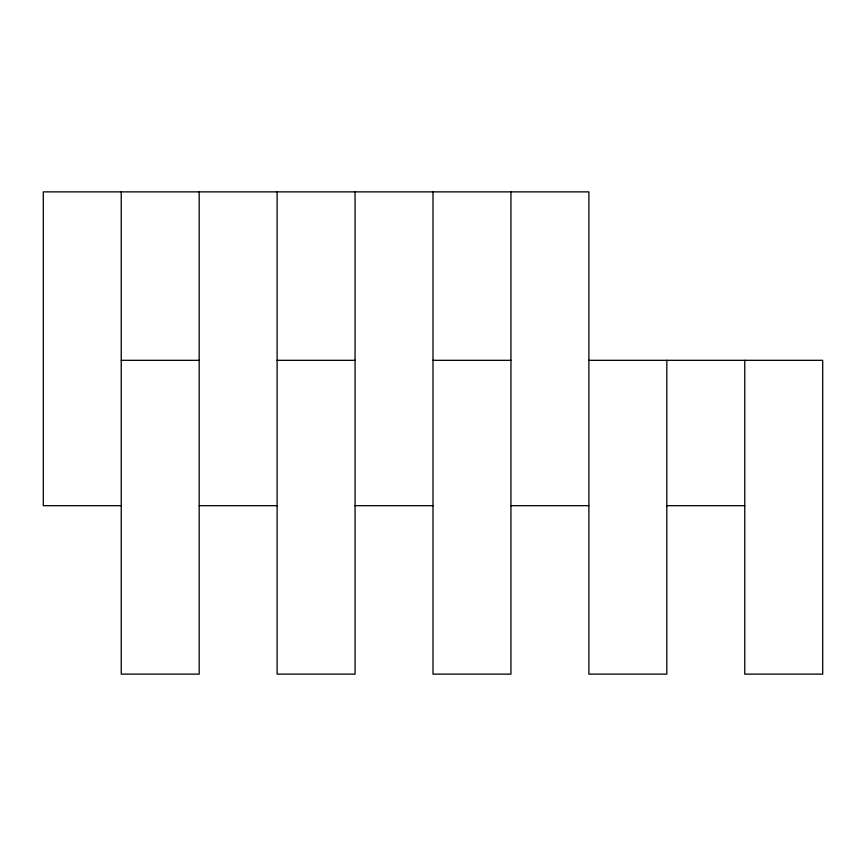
<?xml version="1.0" encoding="UTF-8"?>
<svg xmlns="http://www.w3.org/2000/svg" width="866" height="866" viewBox="0 0 866 866"><rect width="100%" height="100%" fill="white"/><g stroke="black" fill="none" stroke-linecap="round" stroke-linejoin="round"><path stroke-width="1.3" d="M121.24 360.321L199.18 360.321M277.12 360.321L355.06 360.321M433 360.321L510.94 360.321M588.88 360.321L822.7 360.321L822.7 674.127L744.76 674.127L744.76 360.321M121.24 505.679L43.3 505.679L43.3 191.873L588.88 191.873L588.88 674.127L666.82 674.127L666.82 360.321M199.18 505.679L277.12 505.679M355.06 505.679L433 505.679M510.94 505.679L588.88 505.679M666.82 505.679L744.76 505.679M510.94 191.873L510.94 674.127L433 674.127L433 191.873M355.06 191.873L355.06 674.127L277.12 674.127L277.12 191.873M199.18 191.873L199.18 674.127L121.24 674.127L121.24 191.873"/></g></svg>
